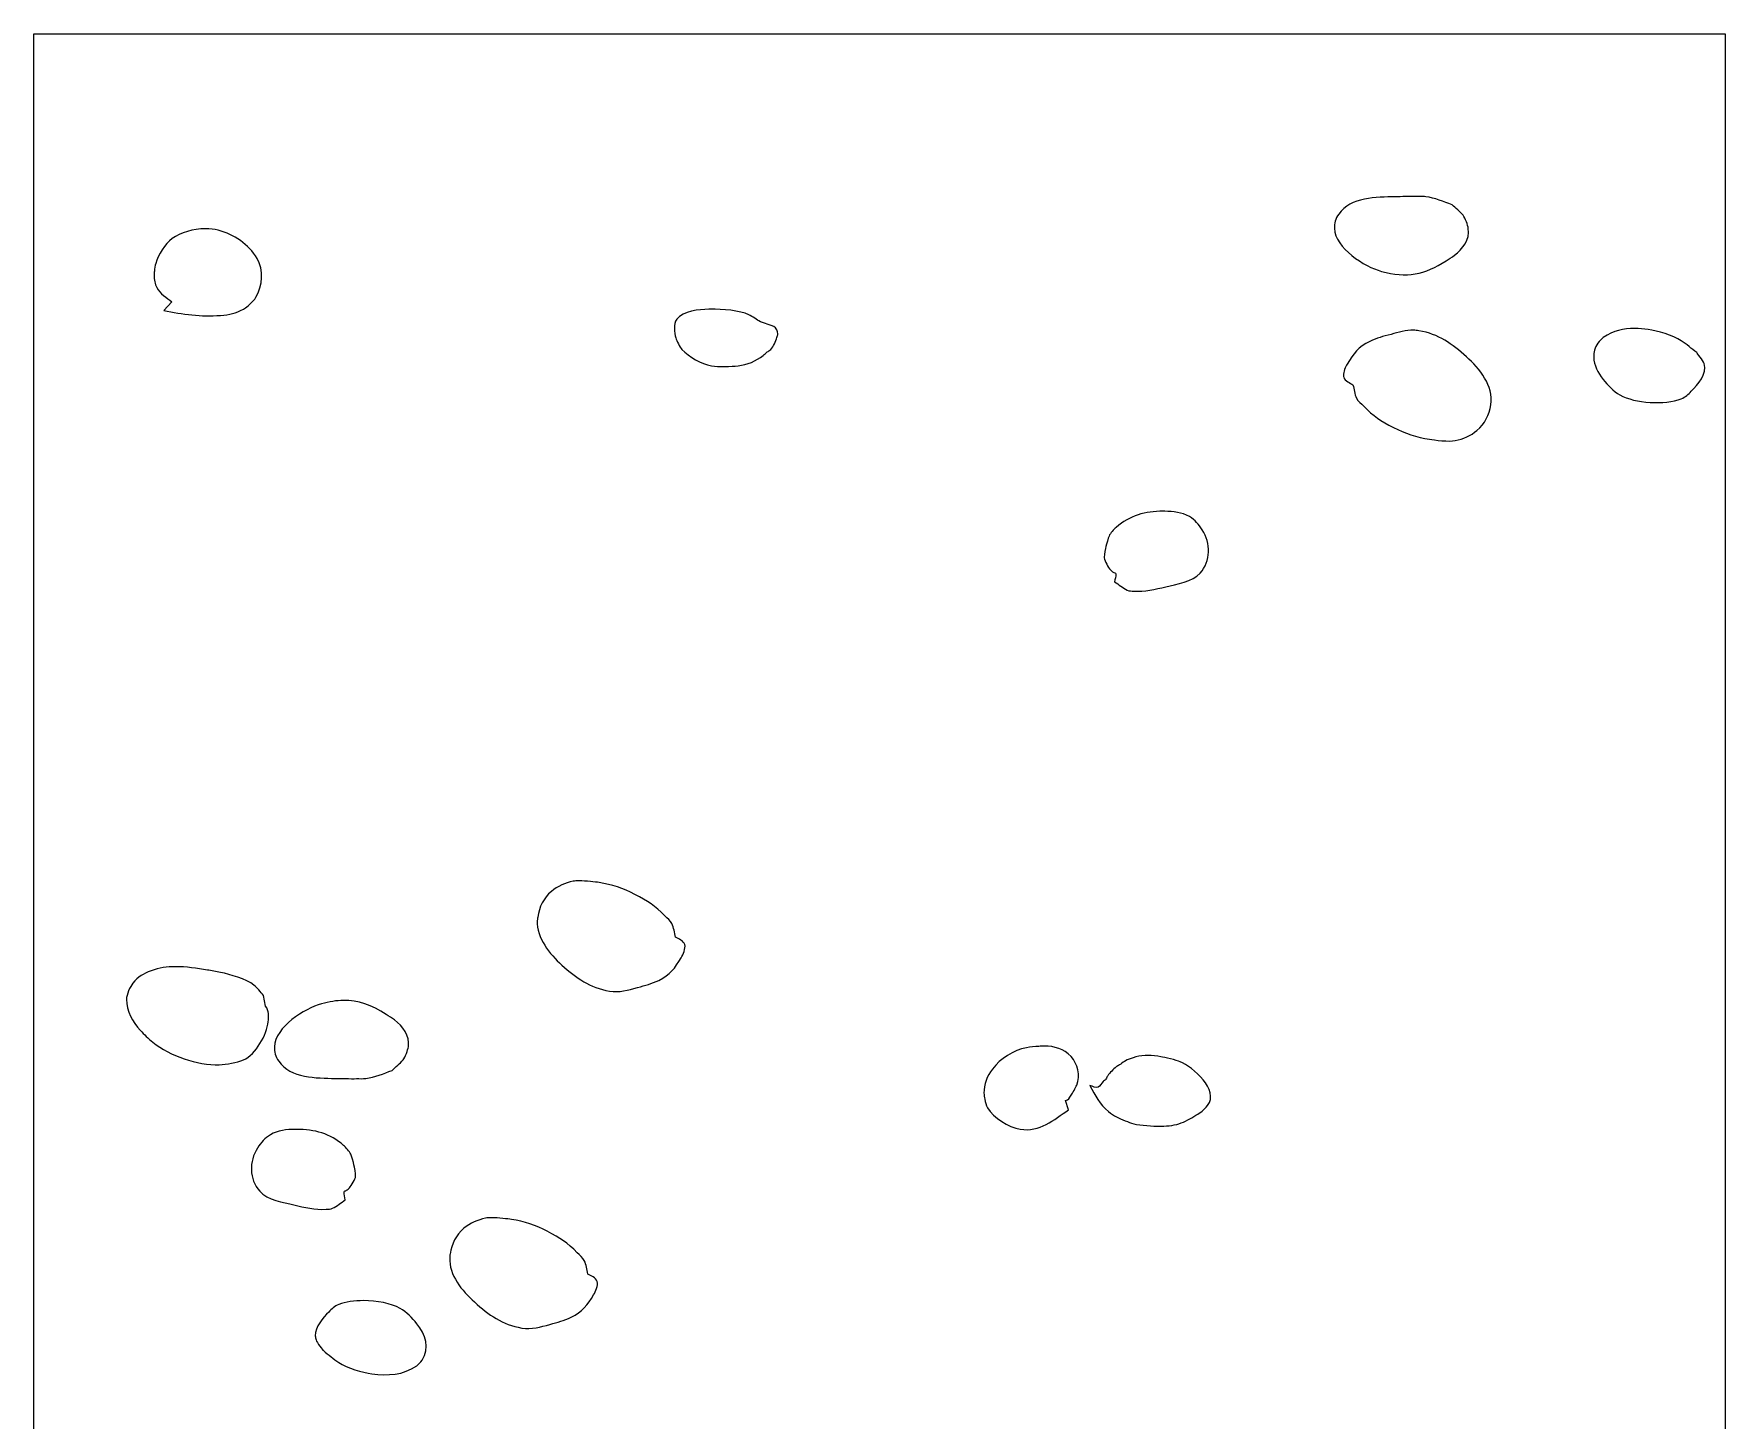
# Model space of a CAD drawing. Header units: millimetres. Extents: x 0 to 374, y 0 to 1085.
# Drawn here: x 0.5 to 374.5, y 549.8 to 856.5 of the extents above; entities that cross this region are included whole.
import ezdxf

# ---------------------------------------------------------------- set-up
doc = ezdxf.new("R2010")
doc.units = ezdxf.units.MM
doc.layers.add('Calque_1', color=7, linetype='CONTINUOUS')

msp = doc.modelspace()

# ---------------------------------------------------------------- linework, layer by layer
at = {"layer": 'Calque_1', "color": 7}
for points in [[(0.499998, 856.49993), (374.49991, 856.49993), (374.49991, 0.49998), (0.499998, 0.49998)], [(307.27346, 820.50261)], [(38.404082, 813.39961)], [(305.61567, 790.93381)], [(354.50571, 791.30841)], [(121.06933, 669.14431)], [(31.829802, 650.15121)], [(68.938128, 642.69061)], [(223.94624, 632.57551)], [(246.89471, 630.51881)], [(101.70616, 594.62331)], [(73.410728, 576.28441)]]:
    msp.add_lwpolyline(points, close=True, dxfattribs=at)
for points in [[(31.037606, 797.18921), (29.236166, 795.30301)], [(150.19054, 795.58091), (150.19054, 795.58111)], [(163.7339, 791.91031), (161.16093, 792.77741)], [(250.18841, 750.89421), (250.18857, 750.89441)], [(237.17748, 740.77351), (237.17248, 740.77351)], [(111.83474, 660.33811), (111.83526, 660.33811)], [(51.736597, 641.41011), (51.300965, 643.81671)], [(229.31129, 618.51741), (228.61882, 620.53391)], [(58.658655, 614.17621), (58.658655, 614.17661)], [(92.471588, 585.81761), (92.471068, 585.81761)]]:
    msp.add_lwpolyline(points, dxfattribs=at)
for points in [[(301.51153, 820.45461), (297.43344, 820.34561), (291.66609, 820.44061), (289.04149, 816.63881)], [(306.26215, 820.49751), (304.81655, 820.51251), (302.93143, 820.48751), (301.51153, 820.45461)], [(307.27346, 820.50251), (306.93641, 820.50271), (306.5987, 820.49351), (306.26215, 820.49751)], [(308.28115, 820.45461), (307.9469, 820.49361), (307.6105, 820.50251), (307.27346, 820.50261)], [(314.12058, 818.69861), (312.25878, 819.34991), (310.29354, 820.21921), (308.28115, 820.45461)], [(289.04149, 816.63881), (288.31589, 815.58771), (288.03245, 814.52971), (288.08135, 813.49631)], [(316.53542, 816.35711), (315.78302, 817.18701), (314.92558, 817.91811), (314.12058, 818.69861)], [(317.70331, 813.43021), (317.58591, 814.13441), (317.06022, 815.77841), (316.53542, 816.35711)], [(38.404078, 813.39961), (35.788223, 813.37511), (32.931234, 812.57271), (31.057239, 811.19461)], [(41.290727, 813.05851), (40.414297, 813.29951), (39.427677, 813.40921), (38.404082, 813.39961)], [(49.86178, 806.83671), (47.987982, 809.97931), (44.803524, 812.09281), (41.290727, 813.05851)], [(288.08135, 813.49631), (288.29304, 809.01841), (294.7436, 804.99841), (298.48329, 803.95581)], [(314.61513, 807.51121), (316.46512, 808.89901), (318.10891, 810.99851), (317.70331, 813.43021)], [(31.057239, 811.19461), (29.569741, 810.10081), (27.940175, 807.53361), (27.454875, 805.73131)], [(27.454875, 805.73131), (27.302275, 805.16461), (27.223836, 804.57871), (27.157736, 803.99601)], [(49.624069, 798.25121), (51.080367, 800.77351), (51.396179, 804.26321), (49.86178, 806.83671)], [(298.48329, 803.95581), (304.06029, 802.40091), (308.08681, 803.24841), (312.8142, 806.31901)], [(312.8142, 806.31901), (313.4182, 806.71131), (314.03953, 807.07941), (314.61513, 807.51121)], [(27.100896, 803.07411), (27.090896, 802.13801), (27.246237, 801.17921), (27.672437, 800.35441)], [(27.157736, 803.99601), (27.123736, 803.69481), (27.103896, 803.38621), (27.100896, 803.07411)], [(27.672437, 800.35441), (28.389236, 798.96741), (29.904207, 798.18141), (31.037606, 797.18921)], [(46.892452, 795.62811), (47.415952, 795.90631), (47.871952, 796.30321), (48.298051, 796.71231)], [(48.298051, 796.71231), (48.787151, 797.18211), (49.286269, 797.66611), (49.624069, 798.25121)], [(29.236166, 795.30301), (33.349962, 794.46121), (37.552738, 793.87131), (41.765634, 794.21831)], [(41.765634, 794.21831), (43.840131, 794.38921), (45.019954, 794.63311), (46.892452, 795.62811)], [(142.67317, 793.36291), (142.27576, 792.83201), (142.14428, 792.08891), (142.15072, 791.33821)], [(149.7394, 795.57411), (147.6072, 795.52311), (144.09716, 795.26511), (142.67317, 793.36291)], [(150.19054, 795.58111), (150.03179, 795.58011), (149.88087, 795.57811), (149.7394, 795.57411)], [(158.60708, 794.36031), (156.75824, 795.33641), (152.57172, 795.59681), (150.19054, 795.58091)], [(161.16093, 792.77741), (160.30973, 793.30501), (159.49338, 793.89231), (158.60708, 794.36031)], [(142.15072, 791.33821), (142.16082, 790.58751), (142.30163, 789.82901), (142.45509, 789.26601)], [(142.45509, 789.26601), (142.62869, 788.62921), (143.3725, 787.15531), (143.8209, 786.66411)], [(163.43727, 786.66361), (164.10497, 787.38511), (164.52927, 788.42761), (164.80256, 789.35181)], [(164.14937, 791.78011), (164.03127, 791.86411), (163.8725, 791.86701), (163.7339, 791.91031)], [(165.02064, 790.13261), (165.07564, 790.74491), (164.62577, 791.44311), (164.14937, 791.78011)], [(164.80256, 789.35181), (164.87956, 789.61081), (164.99644, 789.86381), (165.02064, 790.13261)], [(300.61701, 790.02481), (298.81432, 789.53491), (297.52827, 789.21621), (295.90567, 788.44201)], [(305.61568, 790.93381), (303.91951, 790.95901), (302.24152, 790.46621), (300.61701, 790.02481)], [(306.79234, 790.82681), (306.39941, 790.89491), (306.00709, 790.92801), (305.61567, 790.93381)], [(317.30332, 785.05971), (314.10533, 787.93521), (311.13253, 790.07511), (306.79234, 790.82681)], [(347.55523, 789.31941), (347.08433, 788.99311), (346.69251, 788.55231), (346.36771, 788.08381)], [(354.50571, 791.30841), (352.05449, 791.32191), (349.74914, 790.84001), (347.55523, 789.31941)], [(357.4523, 791.09761), (356.4463, 791.22211), (355.46489, 791.30321), (354.50571, 791.30841)], [(364.75625, 788.62591), (362.95235, 789.76781), (359.6045, 790.83121), (357.4523, 791.09761)], [(143.8209, 786.66411), (145.3467, 784.99291), (148.14192, 783.54431), (150.35332, 783.08701)], [(161.77433, 785.36291), (162.07673, 785.60161), (162.34157, 785.88401), (162.64507, 786.12151)], [(162.64507, 786.12151), (162.89677, 786.31841), (163.22077, 786.42961), (163.43727, 786.66361)], [(295.90567, 788.44201), (293.39848, 787.24581), (292.2983, 785.71491), (290.9375, 783.45521)], [(346.36771, 788.08381), (345.68141, 787.09391), (345.41083, 786.03861), (345.43753, 784.98641)], [(368.20049, 785.98061), (367.05249, 786.86231), (365.98085, 787.85071), (364.75625, 788.62591)], [(369.82364, 783.57461), (369.59334, 784.24721), (368.31839, 785.81911), (368.20049, 785.98061)], [(150.35332, 783.08701), (151.88822, 782.76961), (154.71753, 782.90171), (156.23203, 783.06481)], [(156.23203, 783.06481), (158.26013, 783.28371), (160.18083, 784.10551), (161.77433, 785.36291)], [(290.9375, 783.45521), (290.5552, 782.82021), (290.03591, 781.72741), (290.08691, 780.87651)], [(322.66734, 774.45781), (323.33094, 778.62111), (320.19292, 782.46141), (317.30332, 785.05971)], [(345.43753, 784.98641), (345.48153, 783.23281), (346.35192, 781.48711), (347.49632, 780.06211)], [(367.01296, 777.43851), (368.46586, 778.87631), (370.59874, 781.31051), (369.82364, 783.57461)], [(290.08691, 780.87651), (290.09691, 780.75491), (290.11281, 780.63831), (290.14581, 780.52871)], [(290.14581, 780.52871), (290.40671, 779.65261), (291.56104, 779.28731), (292.18444, 778.88081)], [(292.18444, 778.88081), (292.45494, 777.88351), (292.53288, 776.81491), (292.99628, 775.88921)], [(347.49632, 780.06211), (348.57682, 778.71661), (349.70044, 777.49471), (351.21754, 776.63651)], [(292.99628, 775.88921), (293.33928, 775.20431), (294.00266, 774.72611), (294.53986, 774.17561)], [(319.61894, 768.75581), (321.38554, 770.23281), (322.31274, 772.23341), (322.66734, 774.45781)], [(351.21754, 776.63651), (354.59974, 774.72311), (361.12415, 774.37161), (364.79604, 775.79101)], [(364.79604, 775.79101), (365.70024, 776.14061), (366.34646, 776.77901), (367.01296, 777.43851)], [(294.53986, 774.17561), (296.73775, 771.92361), (298.30488, 770.92671), (301.17098, 769.42811)], [(301.17098, 769.42811), (303.67787, 768.11741), (306.29578, 767.22701), (309.10848, 766.80501)], [(309.10848, 766.80501), (310.15347, 766.64831), (313.48186, 766.24651), (314.82906, 766.52241)], [(314.82906, 766.52241), (316.54475, 766.87391), (318.27225, 767.62991), (319.61894, 768.75581)], [(250.18857, 750.89441), (246.32514, 750.90241), (242.76931, 749.93971), (239.85483, 747.33491)], [(250.56306, 750.89021), (250.43781, 750.89221), (250.31303, 750.89421), (250.18841, 750.89421)], [(256.02629, 749.69811), (254.3527, 750.68991), (252.46546, 750.85621), (250.56306, 750.89021)], [(258.87677, 746.74941), (258.05007, 748.03731), (257.32209, 748.93011), (256.02629, 749.69811)], [(238.25131, 745.38361), (238.08681, 745.03311), (237.66865, 743.55611), (237.55885, 743.06381)], [(239.85483, 747.33491), (239.30203, 746.84091), (238.57631, 746.07621), (238.25131, 745.38361)], [(258.40186, 737.18821), (260.76066, 739.89891), (260.76706, 743.80431), (258.87677, 746.74941)], [(237.17248, 740.77351), (237.17248, 740.68951), (237.1723, 740.61951), (237.18248, 740.56991)], [(237.55885, 743.06381), (237.47485, 742.68661), (237.20308, 741.36391), (237.17748, 740.77351)], [(237.18248, 740.56991), (237.29108, 739.86691), (238.08493, 738.45421), (238.56793, 737.92511)], [(238.56793, 737.92511), (238.75183, 737.72381), (238.98198, 737.56831), (239.20148, 737.40531)], [(239.20148, 737.40531), (239.37188, 737.27871), (239.70832, 737.26701), (239.73582, 737.05851)], [(239.73582, 737.05851), (239.81282, 736.47201), (239.56417, 735.88741), (239.47847, 735.30201)], [(250.82041, 734.19671), (253.15171, 734.75891), (256.73516, 735.27291), (258.40186, 737.18821)], [(239.47847, 735.30201), (240.41537, 734.68051), (241.27745, 733.93181), (242.28915, 733.43701)], [(242.28915, 733.43701), (242.72555, 733.22361), (243.24844, 733.25231), (243.73454, 733.22101)], [(243.73454, 733.22101), (246.16574, 733.06441), (248.48271, 733.63291), (250.82041, 734.19671)], [(114.96425, 666.81681), (113.19756, 665.33981), (112.26994, 663.33921), (111.91534, 661.11481)], [(119.75414, 669.05031), (118.03844, 668.69881), (116.31085, 667.94271), (114.96425, 666.81681)], [(121.06932, 669.14431), (120.55155, 669.14531), (120.09092, 669.11931), (119.75414, 669.05031)], [(125.47423, 668.76811), (124.69048, 668.88561), (122.62259, 669.14051), (121.06933, 669.14431)], [(133.41224, 666.14501), (130.90525, 667.45581), (128.28702, 668.34611), (125.47423, 668.76811)], [(140.04336, 661.39701), (137.84536, 663.64901), (136.27824, 664.64641), (133.41224, 666.14501)], [(111.83526, 660.33811), (111.64376, 656.47631), (114.57079, 652.94931), (117.27988, 650.51341)], [(111.91534, 661.11481), (111.87434, 660.85461), (111.84774, 660.59561), (111.83474, 660.33811)], [(141.58745, 659.68391), (141.24445, 660.36881), (140.58046, 660.84661), (140.04336, 661.39701)], [(142.39877, 656.69191), (142.12827, 657.68921), (142.05085, 658.75821), (141.58745, 659.68391)], [(144.43689, 655.04441), (144.17609, 655.92051), (143.02207, 656.28541), (142.39877, 656.69191)], [(143.64521, 652.11691), (144.08221, 652.84261), (144.69799, 654.16741), (144.43689, 655.04441)], [(138.67755, 647.13121), (141.18475, 648.32741), (142.28451, 649.85721), (143.64521, 652.11691)], [(26.43995, 649.23701), (24.657852, 648.54641), (23.617999, 647.99821), (22.3818, 646.48321)], [(31.829802, 650.15121), (29.989195, 650.14621), (28.167942, 649.90661), (26.43995, 649.23701)], [(38.870199, 649.41011), (36.595001, 649.77331), (34.196297, 650.15701), (31.829802, 650.15121)], [(41.780099, 648.88981), (40.8183, 649.10281), (39.843298, 649.25481), (38.870199, 649.41011)], [(49.183265, 646.09301), (47.457566, 647.43491), (43.901597, 648.42021), (41.780099, 648.88981)], [(117.27988, 650.51341), (120.47788, 647.63801), (123.45007, 645.49801), (127.79036, 644.74631)], [(133.96621, 645.54841), (135.76901, 646.03831), (137.05496, 646.35701), (138.67755, 647.13121)], [(22.3818, 646.48321), (21.8223, 645.79751), (20.976718, 643.84611), (20.976718, 642.92781)], [(51.300965, 643.81671), (50.594966, 644.57551), (50.003264, 645.45531), (49.183265, 646.09301)], [(127.79036, 644.74631), (129.88586, 644.38341), (131.96682, 645.00511), (133.96621, 645.54841)], [(20.976718, 642.92781), (20.976718, 640.38151), (22.332295, 637.92671), (24.024594, 636.09831)], [(52.349996, 637.98401), (52.488896, 639.14511), (52.498196, 640.43721), (51.736597, 641.41011)], [(64.095018, 641.93151), (60.35532, 640.88891), (53.905383, 636.86841), (53.693584, 632.39051)], [(68.938128, 642.69061), (67.429448, 642.66851), (65.837828, 642.41741), (64.095018, 641.93151)], [(78.425928, 639.56841), (75.175838, 641.67941), (72.257238, 642.73941), (68.938128, 642.69061)], [(80.227368, 638.37571), (79.651768, 638.80751), (79.029928, 639.17621), (78.425928, 639.56841)], [(24.024594, 636.09831), (24.894393, 635.15851), (25.820239, 634.26311), (26.815638, 633.45351)], [(46.84749, 629.55091), (49.614187, 630.72261), (52.009597, 635.13911), (52.349996, 637.98401)], [(83.316068, 632.45661), (83.721668, 634.88831), (82.077358, 636.98791), (80.227368, 638.37571)], [(26.815638, 633.45351), (30.595634, 630.37881), (36.629918, 628.34441), (41.503113, 628.46671)], [(53.693584, 632.39051), (53.644584, 631.35711), (53.928232, 630.29971), (54.653732, 629.24861)], [(82.147658, 629.53021), (82.672358, 630.10891), (83.198568, 631.75241), (83.316068, 632.45661)], [(220.0085, 632.24121), (217.0838, 631.71871), (214.26834, 629.80761), (212.46684, 627.51531)], [(222.71996, 632.52331), (221.81416, 632.44931), (220.9029, 632.40101), (220.0085, 632.24121)], [(223.94624, 632.57551), (223.53811, 632.57511), (223.12793, 632.55661), (222.71996, 632.52331)], [(229.84614, 630.31161), (228.30402, 632.03861), (226.15015, 632.57741), (223.94624, 632.57551)], [(41.503113, 628.46671), (43.204212, 628.50971), (45.300191, 628.89561), (46.84749, 629.55091)], [(54.653732, 629.24861), (57.278429, 625.44641), (63.045678, 625.54181), (67.123768, 625.43281)], [(79.732818, 627.18881), (80.537818, 627.96931), (81.395158, 628.70041), (82.147658, 629.53021)], [(231.13237, 623.98121), (231.94837, 626.10391), (231.34274, 628.63551), (229.84614, 630.31161)], [(240.5566, 628.42381), (240.3227, 628.26671), (240.06718, 628.14001), (239.84398, 627.96851)], [(241.68469, 629.20461), (241.28629, 628.97901), (240.9364, 628.67871), (240.5566, 628.42381)], [(246.89471, 630.51881), (245.08561, 630.50881), (243.30419, 630.12161), (241.68469, 629.20461)], [(249.74105, 630.24491), (248.79753, 630.42551), (247.84234, 630.52391), (246.89471, 630.51881)], [(253.97697, 629.13951), (253.28457, 629.43961), (250.34465, 630.12931), (249.74105, 630.24491)], [(260.0536, 619.42641), (262.7007, 622.93251), (256.75696, 627.93491), (253.97697, 629.13951)], [(67.123768, 625.43281), (68.543668, 625.39481), (70.428788, 625.37441), (71.874388, 625.38941)], [(71.874388, 625.38941), (72.547488, 625.39941), (73.224888, 625.35481), (73.893388, 625.43281)], [(73.893388, 625.43281), (75.905778, 625.66821), (77.871018, 626.53761), (79.732818, 627.18881)], [(212.46684, 627.51531), (211.23974, 625.95391), (210.55442, 624.10661), (210.60752, 622.18081)], [(236.93408, 624.73831), (236.57848, 624.34881), (236.34091, 623.76271), (235.86541, 623.50221)], [(237.54748, 625.25861), (237.49748, 625.19061), (237.03458, 624.84841), (236.93408, 624.73831)], [(237.76555, 625.71391), (237.69255, 625.56211), (237.64818, 625.39401), (237.54748, 625.25861)], [(237.96347, 626.03891), (237.88647, 625.93751), (237.83155, 625.82231), (237.76555, 625.71391)], [(239.84398, 627.96851), (239.16438, 627.44641), (238.47847, 626.72041), (237.96347, 626.03891)], [(210.60752, 622.18081), (210.61952, 621.73631), (210.67152, 621.28801), (210.76462, 620.83771)], [(228.61882, 620.53391), (229.32052, 620.66191), (229.47384, 621.10591), (229.84614, 621.70481)], [(229.84614, 621.70481), (230.20264, 622.27831), (230.87237, 623.30471), (231.13237, 623.98121)], [(235.86541, 623.50221), (235.31931, 623.20311), (234.63738, 623.73131), (234.02418, 623.84941)], [(234.02418, 623.84941), (235.11448, 621.75091), (236.23311, 619.62091), (238.1216, 618.10401)], [(210.76462, 620.83771), (210.89952, 620.18681), (211.07751, 619.52501), (211.41781, 618.95151)], [(211.41781, 618.95151), (212.76471, 616.68201), (215.98424, 614.61621), (218.62254, 614.20351)], [(218.62254, 614.20351), (222.92693, 613.53001), (226.03109, 616.22951), (229.31129, 618.51741)], [(238.1216, 618.10401), (239.3405, 617.12501), (240.34943, 616.70771), (241.84282, 616.08761)], [(253.69946, 615.41581), (255.03456, 615.86261), (256.29151, 616.56451), (257.48011, 617.30201)], [(257.48011, 617.30201), (258.53921, 617.95911), (259.2852, 618.40861), (260.0536, 619.42641)], [(58.283484, 614.17261), (56.381086, 614.13861), (54.494367, 613.97231), (52.820769, 612.98041)], [(58.658655, 614.17661), (58.53403, 614.17641), (58.408737, 614.17561), (58.283484, 614.17261)], [(68.992388, 610.61681), (66.077908, 613.22161), (62.522029, 614.18381), (58.658655, 614.17621)], [(241.84282, 616.08761), (242.46522, 615.82911), (243.08828, 615.55581), (243.74348, 615.39411)], [(243.74348, 615.39411), (245.14798, 615.04741), (248.11105, 614.86161), (249.36485, 614.85201)], [(249.36485, 614.85201), (250.56944, 614.84201), (252.51317, 615.01881), (253.69946, 615.41581)], [(49.970297, 610.03131), (49.025098, 608.55881), (48.554107, 606.84661), (48.614307, 605.16331)], [(52.820769, 612.98041), (51.52497, 612.21241), (50.796896, 611.31921), (49.970297, 610.03131)], [(70.595398, 608.66601), (70.270398, 609.35851), (69.545088, 610.12281), (68.992388, 610.61681)], [(71.288378, 606.34621), (71.178578, 606.83841), (70.759898, 608.31551), (70.595398, 608.66601)], [(71.664578, 603.85281), (71.725578, 604.24921), (71.384478, 605.91511), (71.288378, 606.34621)], [(48.614307, 605.16331), (48.674307, 603.48001), (49.265804, 601.82591), (50.445203, 600.47061)], [(70.279138, 601.20801), (70.762138, 601.73701), (71.555978, 603.14981), (71.664578, 603.85281)], [(50.445203, 600.47061), (52.111901, 598.55521), (55.695255, 598.04141), (58.026652, 597.47911)], [(66.557918, 596.71991), (67.569618, 597.21471), (68.431698, 597.96291), (69.368598, 598.58441)], [(69.368598, 598.58441), (69.282598, 599.16971), (69.033948, 599.75441), (69.111248, 600.34091)], [(69.111248, 600.34091), (69.138248, 600.54941), (69.475178, 600.56111), (69.645578, 600.68761)], [(69.645578, 600.68761), (69.865078, 600.85071), (70.095338, 601.00661), (70.279138, 601.20801)], [(58.026652, 597.47911), (60.36435, 596.91531), (62.681427, 596.34681), (65.112528, 596.50341)], [(65.112528, 596.50341), (65.598728, 596.53441), (66.121518, 596.50341), (66.557918, 596.71991)], [(95.600588, 592.29631), (93.833988, 590.81931), (92.906788, 588.81871), (92.552188, 586.59431)], [(100.39047, 594.52921), (98.67477, 594.17771), (96.947289, 593.42221), (95.600588, 592.29631)], [(101.70615, 594.62331), (101.18834, 594.62431), (100.72727, 594.59821), (100.39047, 594.52921)], [(106.11106, 594.24761), (105.32723, 594.36511), (103.25958, 594.61961), (101.70616, 594.62331)], [(114.04856, 591.62401), (111.54156, 592.93471), (108.92375, 593.82571), (106.11106, 594.24761)], [(120.67968, 586.87541), (118.48178, 589.12751), (116.91455, 590.12541), (114.04856, 591.62401)], [(92.471068, 585.81761), (92.279568, 581.95571), (95.207118, 578.42831), (97.916216, 575.99241)], [(92.552188, 586.59431), (92.511188, 586.33411), (92.484588, 586.07511), (92.471588, 585.81761)], [(122.22326, 585.16341), (121.88036, 585.84831), (121.21679, 586.32501), (120.67968, 586.87541)], [(123.0351, 582.17131), (122.7646, 583.16861), (122.68666, 584.23771), (122.22326, 585.16341)], [(125.07425, 580.52391), (124.81335, 581.40001), (123.6584, 581.76481), (123.0351, 582.17131)], [(124.28257, 577.59691), (124.71947, 578.32261), (125.33535, 579.64691), (125.07425, 580.52391)], [(73.410728, 576.28441), (71.379298, 576.27841), (69.416468, 575.99391), (67.924758, 575.41721)], [(81.503768, 574.57181), (79.495588, 575.70781), (76.379738, 576.29331), (73.410728, 576.28441)], [(97.916216, 575.99241), (101.11421, 573.11691), (104.087, 570.97701), (108.42719, 570.22531)], [(119.31387, 572.61021), (121.82108, 573.80631), (122.92177, 575.33721), (124.28257, 577.59691)], [(65.708358, 573.76881), (64.437058, 572.51081), (62.644826, 570.49081), (62.735926, 568.48851)], [(67.924758, 575.41721), (67.020458, 575.06771), (66.374748, 574.42841), (65.708358, 573.76881)], [(85.224988, 571.14621), (84.144488, 572.49171), (83.020868, 573.71361), (81.503768, 574.57181)], [(114.60305, 571.02781), (116.40584, 571.51771), (117.69127, 571.83601), (119.31387, 572.61021)], [(62.735926, 568.48851), (62.748926, 568.20251), (62.799856, 567.91671), (62.897158, 567.63371)], [(86.353088, 563.12441), (88.183288, 565.76411), (87.055988, 568.86611), (85.224988, 571.14621)], [(108.42719, 570.22531), (110.52279, 569.86241), (112.60365, 570.48451), (114.60305, 571.02781)], [(62.897158, 567.63371), (63.127358, 566.96111), (64.402408, 565.38881), (64.520308, 565.22721)], [(64.520308, 565.22721), (65.668408, 564.34561), (66.739948, 563.35761), (67.964548, 562.58241)], [(67.964548, 562.58241), (69.768448, 561.44051), (73.116398, 560.37701), (75.268498, 560.11071)], [(75.268498, 560.11071), (78.845498, 559.66791), (82.113068, 559.77271), (85.165568, 561.88831)], [(85.165568, 561.88831), (85.636458, 562.21471), (86.028288, 562.65591), (86.353088, 563.12441)]]:
    msp.add_open_spline(points, degree=3, dxfattribs=at)

doc.saveas('drawing.dxf')
